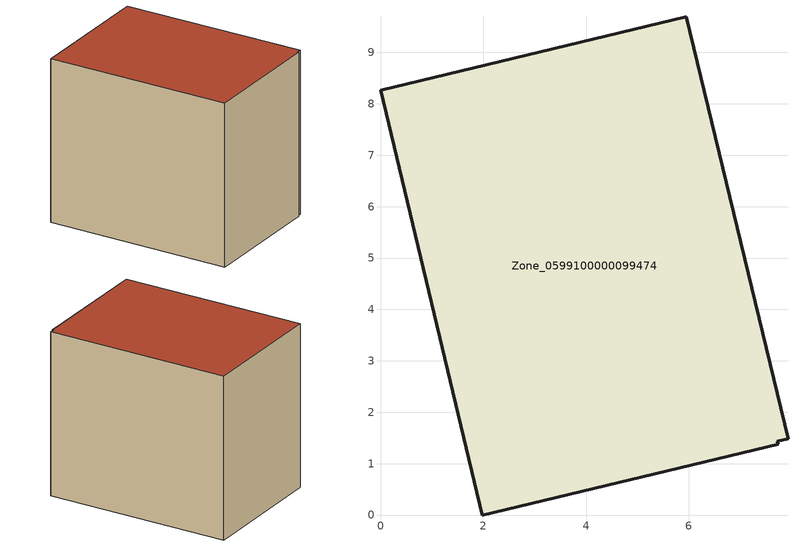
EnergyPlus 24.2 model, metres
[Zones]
Zone_0599100000099474
 floor ground (C_G): 7.93,1.48 7.72,1.43 7.74,1.38 1.98,0 0,8.26 5.95,9.69 z0
 wall outside (C_F): 7.93,1.48 5.95,9.69 0,8.26 1.98,0 7.74,1.38 7.72,1.43 7.93,1.48 z0:7.53
 roof outside (C_R): 7.72,1.43 7.93,1.48 5.95,9.69 0,8.26 1.98,0 7.74,1.38 z7.53
[BUILDING]
Pand.0599100000099474: North Axis=0; Terrain=City; Loads Convergence Tolerance Value=0.04; Temperature Convergence Tolerance Value=0.4; Solar Distribution=FullExterior; Maximum Number of Warmup Days=25; Minimum Number of Warmup Days=1
[Site:Location]
Rotterdam.The.Hague.AP_ZH_NLD Design_Conditions: Latitude=51.96; Longitude=4.45; Time Zone=1; Elevation=-4.5
[SITE:GROUNDTEMPERATURE:BUILDINGSURFACE]
18, 18, 18, 18, 18, 18, 18, 18, 18, 18, 18, 18
[MATERIAL] Thermal Absorptance=0.9; Solar Absorptance=0.7; Visible Absorptance=0.7
Name | Roughness | Thickness | Conductivity | Density | Specific Heat
G.TC.1965-1974 | MediumSmooth | 0.15 | 0.882353 | 540 | 1210
F.TC.1965-1974 | Rough | 0.3 | 0.697674 | 1920 | 840
R.TC.1965-1974 | MediumRough | 0.2 | 0.232558 | 1500 | 1000
[CONSTRUCTION]
C_G: G.TC.1965-1974
C_F: F.TC.1965-1974
C_R: R.TC.1965-1974
[ZONE]
Zone_0599100000099474: Type=1; Multiplier=1; Ceiling Height=Autocalculate; Volume=Autocalculate; Floor Area=autocalculate; Part of Total Floor Area=Yes
[ZONEINFILTRATION:DESIGNFLOWRATE]
Infil_Zone_0599100000099474: Zone or ZoneList or Space or SpaceList=Zone_0599100000099474; Schedule=AlwaysOn; Design Flow Rate Calculation Method=Flow/Area; Flow Rate per Floor Area=0.003; Constant Term Coefficient=1; Temperature Term Coefficient=0; Velocity Term Coefficient=0; Velocity Squared Term Coefficient=0
[HVACTEMPLATE:ZONE:IDEALLOADSAIRSYSTEM]
Zone_0599100000099474: Maximum Heating Supply Air Temperature=50; Minimum Cooling Supply Air Temperature=13; Maximum Heating Supply Air Humidity Ratio=0.0156; Minimum Cooling Supply Air Humidity Ratio=0.0077; Heating Limit=NoLimit; Cooling Limit=NoLimit; Dehumidification Control Type=ConstantSensibleHeatRatio; Cooling Sensible Heat Ratio=0.7; Dehumidification Setpoint=60; Humidification Control Type=None; Humidification Setpoint=30; Outdoor Air Method=None; Outdoor Air Flow Rate per Person=0.00944; Outdoor Air Flow Rate per Zone Floor Area=0; Outdoor Air Flow Rate per Zone=0; Demand Controlled Ventilation Type=None; Outdoor Air Economizer Type=NoEconomizer; Heat Recovery Type=None; Sensible Heat Recovery Effectiveness=0.7; Latent Heat Recovery Effectiveness=0.65
[ZONECONTROL:THERMOSTAT]
ThermostatControl_Zone_0599100000099474: Zone or ZoneList=Zone_0599100000099474; Control Type Schedule=DualSetpointControlType; Control 1=Thermostat_Zone_0599100000099474; Temperature Difference Between Cutout And Setpoint=0
[THERMOSTATSETPOINT:DUALSETPOINT]
Thermostat_Zone_0599100000099474: Heating Setpoint Temperature Schedule=HeatingSetpoint_Zone_0599100000099474; Cooling Setpoint Temperature Schedule=CoolingSetpoint_Zone_0599100000099474
[SCHEDULE:COMPACT]
HeatingSetpoint_Zone_0599100000099474: Through: 12/31, For: AllDays, Until: 24:00, 21
CoolingSetpoint_Zone_0599100000099474: Through: 12/31, For: AllDays, Until: 24:00, 24
DualSetpointControlType: Through: 12/31, For: AllDays, Until: 24:00, 4
AlwaysOn: Through: 12/31, For: AllDays, Until: 24:00, 1
